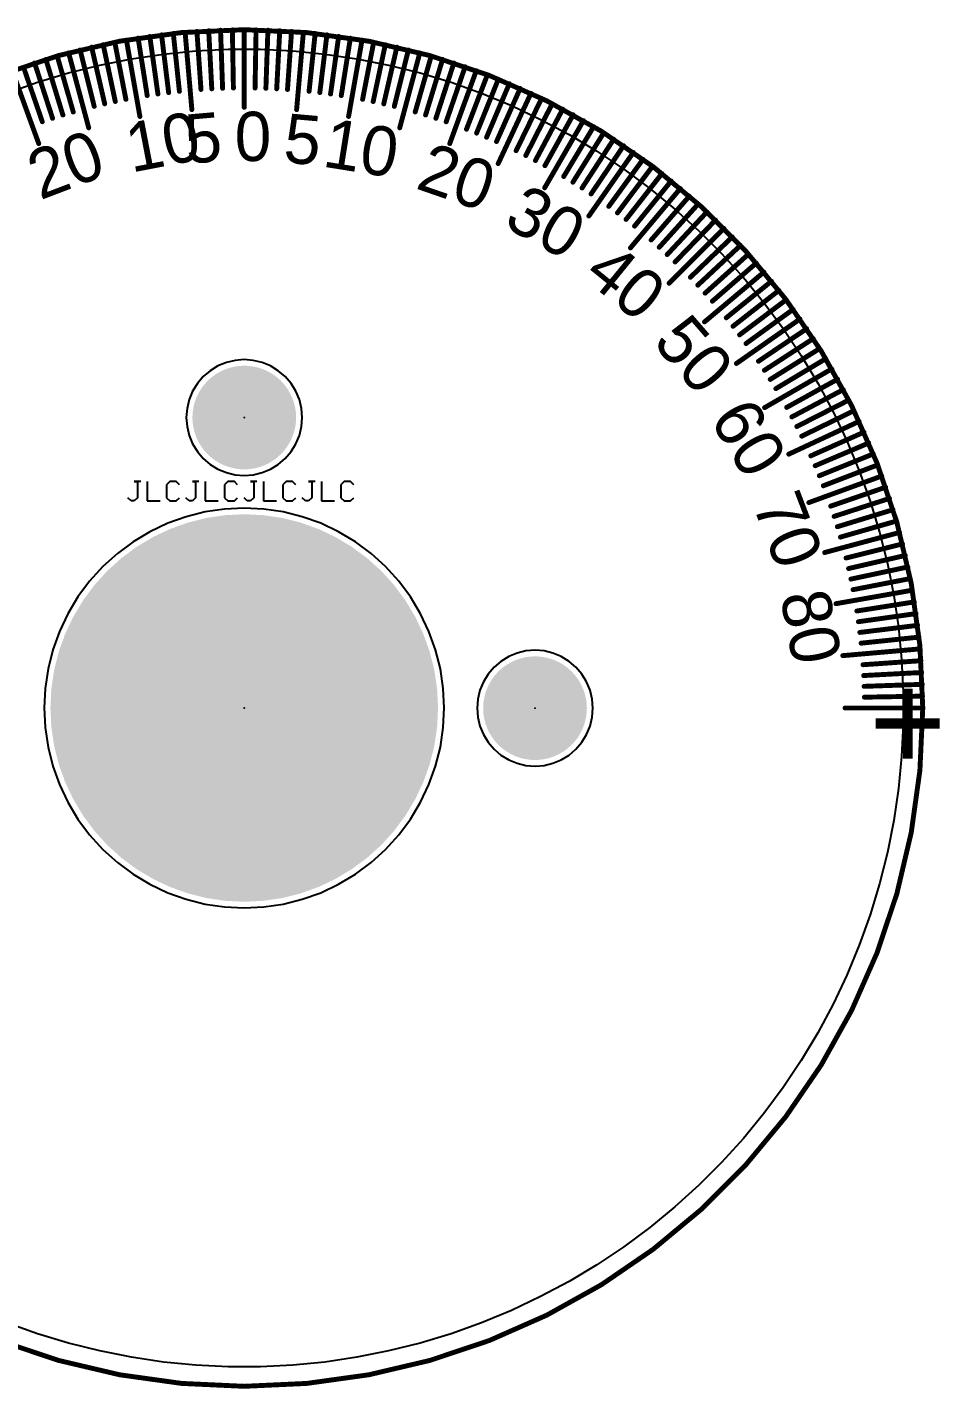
# Model space of a CAD drawing. Header units: millimetres. Extents: x -35.1 to 35.9, y -35.1 to 35.1.
# Drawn here: x -11.2 to 35.9, y -35.1 to 35.1 of the extents above; entities that cross this region are included whole.
import ezdxf

# ---------------------------------------------------------------- set-up
doc = ezdxf.new("R2010")
doc.units = ezdxf.units.MM
for name, color, linetype in [('BottomLayer', 5, 'Continuous'), ('BottomSolder', 6, 'Continuous'), ('Mechanical1', 6, 'Continuous'), ('PadHoleLayer', 156, 'Continuous'), ('TopLayer', 1, 'Continuous'), ('TopOverlay', 2, 'Continuous'), ('TopSolder', 216, 'Continuous')]:
    doc.layers.add(name, color=color, linetype=linetype)

msp = doc.modelspace()

# ---------------------------------------------------------------- linework, layer by layer
at = {"layer": 'BottomLayer'}
for p, q in [((-5.815, 33.518), (-4.164, 33.762)), ((-4.164, 33.762), (-2.503, 33.926)), ((-2.503, 33.926), (-0.836, 34.008)), ((-0.836, 34.008), (0.833, 34.008)), ((0.833, 34.008), (2.501, 33.926)), ((2.501, 33.926), (4.162, 33.762)), ((4.162, 33.762), (5.813, 33.518)), ((-9.072, 32.786), (-7.453, 33.192)), ((-7.453, 33.192), (-5.815, 33.518)), ((5.813, 33.518), (7.45, 33.192)), ((7.45, 33.192), (9.069, 32.786)), ((-10.669, 32.302), (-9.072, 32.786)), ((9.069, 32.786), (10.667, 32.302)), ((-12.241, 31.739), (-10.669, 32.302)), ((10.667, 32.302), (12.238, 31.739)), ((12.238, 31.739), (13.78, 31.101)), ((13.78, 31.101), (15.289, 30.387)), ((15.289, 30.387), (16.761, 29.6)), ((16.761, 29.6), (18.193, 28.742)), ((18.193, 28.742), (19.581, 27.815)), ((19.581, 27.815), (20.922, 26.82)), ((20.922, 26.82), (22.212, 25.761)), ((22.212, 25.761), (23.449, 24.64)), ((23.449, 24.64), (24.629, 23.46)), ((24.629, 23.46), (25.75, 22.223)), ((25.75, 22.223), (26.809, 20.933)), ((26.809, 20.933), (27.804, 19.592)), ((27.804, 19.592), (28.731, 18.204)), ((-1.357, 17.663), (-1.757, 17.418)), ((-0.924, 17.843), (-1.357, 17.663)), ((-0.468, 17.952), (-0.924, 17.843)), ((0, 17.989), (-0.468, 17.952)), ((0.468, 17.952), (0, 17.989)), ((0.924, 17.843), (0.468, 17.952)), ((1.357, 17.663), (0.924, 17.843)), ((1.757, 17.418), (1.357, 17.663)), ((28.731, 18.204), (29.589, 16.772)), ((-2.114, 17.114), (-2.418, 16.757)), ((-1.757, 17.418), (-2.114, 17.114)), ((2.114, 17.114), (1.757, 17.418)), ((2.418, 16.757), (2.114, 17.114)), ((-2.663, 16.357), (-2.843, 15.924)), ((-2.418, 16.757), (-2.663, 16.357)), ((2.663, 16.357), (2.418, 16.757)), ((2.843, 15.924), (2.663, 16.357)), ((29.589, 16.772), (30.376, 15.3)), ((-2.952, 15.468), (-2.989, 15)), ((-2.843, 15.924), (-2.952, 15.468)), ((2.952, 15.468), (2.843, 15.924)), ((2.989, 15), (2.952, 15.468)), ((-2.989, 15), (-2.952, 14.532)), ((2.952, 14.532), (2.989, 15)), ((30.376, 15.3), (31.09, 13.791)), ((-2.952, 14.532), (-2.843, 14.076)), ((-2.843, 14.076), (-2.663, 13.643)), ((2.663, 13.643), (2.843, 14.076)), ((2.843, 14.076), (2.952, 14.532)), ((-2.663, 13.643), (-2.418, 13.243)), ((2.418, 13.243), (2.663, 13.643)), ((31.09, 13.791), (31.728, 12.249)), ((-2.418, 13.243), (-2.114, 12.886)), ((-2.114, 12.886), (-1.757, 12.582)), ((1.757, 12.582), (2.114, 12.886)), ((2.114, 12.886), (2.418, 13.243)), ((-1.757, 12.582), (-1.357, 12.337)), ((-1.357, 12.337), (-0.924, 12.157)), ((-0.924, 12.157), (-0.468, 12.048)), ((-0.468, 12.048), (0, 12.011)), ((0, 12.011), (0.468, 12.048)), ((0.468, 12.048), (0.924, 12.157)), ((0.924, 12.157), (1.357, 12.337)), ((1.357, 12.337), (1.757, 12.582)), ((31.728, 12.249), (32.291, 10.678)), ((32.291, 10.678), (32.775, 9.08)), ((-2.996, 9.883), (-3.949, 9.542)), ((-2.014, 10.129), (-2.996, 9.883)), ((-1.012, 10.277), (-2.014, 10.129)), ((-0.001, 10.327), (-1.012, 10.277)), ((1.01, 10.277), (-0.001, 10.327)), ((2.012, 10.129), (1.01, 10.277)), ((2.994, 9.883), (2.012, 10.129)), ((3.947, 9.542), (2.994, 9.883)), ((-3.949, 9.542), (-4.865, 9.109)), ((4.862, 9.109), (3.947, 9.542)), ((-5.733, 8.588), (-6.546, 7.985)), ((-4.865, 9.109), (-5.733, 8.588)), ((5.731, 8.588), (4.862, 9.109)), ((6.544, 7.985), (5.731, 8.588)), ((32.775, 9.08), (33.181, 7.461)), ((-6.546, 7.985), (-7.297, 7.305)), ((7.294, 7.305), (6.544, 7.985)), ((-7.297, 7.305), (-7.977, 6.555)), ((7.974, 6.555), (7.294, 7.305)), ((33.181, 7.461), (33.506, 5.824)), ((-7.977, 6.555), (-8.58, 5.742)), ((8.577, 5.742), (7.974, 6.555)), ((-8.58, 5.742), (-9.1, 4.873)), ((9.098, 4.873), (8.577, 5.742)), ((33.506, 5.824), (33.751, 4.173)), ((-9.1, 4.873), (-9.533, 3.958)), ((9.531, 3.958), (9.098, 4.873)), ((-9.533, 3.958), (-9.874, 3.005)), ((9.872, 3.005), (9.531, 3.958)), ((33.751, 4.173), (33.915, 2.512)), ((-9.874, 3.005), (-10.12, 2.023)), ((10.118, 2.023), (9.872, 3.005)), ((14.076, 2.843), (13.643, 2.663)), ((14.532, 2.952), (14.076, 2.843)), ((15, 2.989), (14.532, 2.952)), ((15.468, 2.952), (15, 2.989)), ((15.924, 2.843), (15.468, 2.952)), ((16.357, 2.663), (15.924, 2.843)), ((12.886, 2.114), (12.582, 1.757)), ((13.243, 2.418), (12.886, 2.114)), ((13.643, 2.663), (13.243, 2.418)), ((16.757, 2.418), (16.357, 2.663)), ((17.114, 2.114), (16.757, 2.418)), ((17.418, 1.757), (17.114, 2.114)), ((33.915, 2.512), (33.997, 0.844)), ((-10.12, 2.023), (-10.269, 1.021)), ((10.266, 1.021), (10.118, 2.023)), ((12.582, 1.757), (12.337, 1.357)), ((17.663, 1.357), (17.418, 1.757)), ((-10.269, 1.021), (-10.318, 0.01)), ((10.316, 0.01), (10.266, 1.021)), ((12.157, 0.924), (12.048, 0.468)), ((12.337, 1.357), (12.157, 0.924)), ((17.843, 0.924), (17.663, 1.357)), ((17.952, 0.468), (17.843, 0.924)), ((33.997, 0.844), (33.997, 0.01)), ((-10.318, 0.01), (-10.269, -1.001)), ((10.266, -1.001), (10.316, 0.01)), ((12.048, 0.468), (12.011, 0)), ((12.011, 0), (12.048, -0.468)), ((17.989, 0), (17.952, 0.468)), ((17.952, -0.468), (17.989, 0)), ((33.997, 0.01), (33.997, -0.825)), ((12.048, -0.468), (12.157, -0.924)), ((17.843, -0.924), (17.952, -0.468)), ((-10.269, -1.001), (-10.12, -2.003)), ((10.118, -2.003), (10.266, -1.001)), ((12.157, -0.924), (12.337, -1.357)), ((12.337, -1.357), (12.582, -1.757)), ((17.418, -1.757), (17.663, -1.357)), ((17.663, -1.357), (17.843, -0.924)), ((33.997, -0.825), (33.915, -2.492)), ((-10.12, -2.003), (-9.874, -2.985)), ((9.872, -2.985), (10.118, -2.003)), ((12.582, -1.757), (12.886, -2.114)), ((17.114, -2.114), (17.418, -1.757)), ((12.886, -2.114), (13.243, -2.418)), ((13.243, -2.418), (13.643, -2.663)), ((13.643, -2.663), (14.076, -2.843)), ((15.924, -2.843), (16.357, -2.663)), ((16.357, -2.663), (16.757, -2.418)), ((16.757, -2.418), (17.114, -2.114)), ((33.915, -2.492), (33.751, -4.153)), ((-9.874, -2.985), (-9.533, -3.938)), ((9.531, -3.938), (9.872, -2.985)), ((14.076, -2.843), (14.532, -2.952)), ((14.532, -2.952), (15, -2.989)), ((15, -2.989), (15.468, -2.952)), ((15.468, -2.952), (15.924, -2.843)), ((-9.533, -3.938), (-9.1, -4.854)), ((9.098, -4.854), (9.531, -3.938)), ((33.751, -4.153), (33.506, -5.804)), ((-9.1, -4.854), (-8.58, -5.722)), ((8.577, -5.722), (9.098, -4.854)), ((-8.58, -5.722), (-7.977, -6.535)), ((7.974, -6.535), (8.577, -5.722)), ((33.506, -5.804), (33.181, -7.441)), ((-7.977, -6.535), (-7.297, -7.286)), ((7.294, -7.286), (7.974, -6.535)), ((-7.297, -7.286), (-6.546, -7.965)), ((6.544, -7.965), (7.294, -7.286)), ((33.181, -7.441), (32.775, -9.061)), ((-6.546, -7.965), (-5.733, -8.569)), ((5.731, -8.569), (6.544, -7.965)), ((-5.733, -8.569), (-4.865, -9.089)), ((-4.865, -9.089), (-3.949, -9.522)), ((3.947, -9.522), (4.862, -9.089)), ((4.862, -9.089), (5.731, -8.569)), ((32.775, -9.061), (32.291, -10.658)), ((-3.949, -9.522), (-2.996, -9.863)), ((2.994, -9.863), (3.947, -9.522)), ((-2.996, -9.863), (-2.014, -10.109)), ((-2.014, -10.109), (-1.012, -10.258)), ((-1.012, -10.258), (-0.001, -10.307)), ((-0.001, -10.307), (1.01, -10.258)), ((1.01, -10.258), (2.012, -10.109)), ((2.012, -10.109), (2.994, -9.863)), ((32.291, -10.658), (31.728, -12.23)), ((31.728, -12.23), (31.09, -13.772)), ((31.09, -13.772), (30.376, -15.281)), ((30.376, -15.281), (29.589, -16.753)), ((29.589, -16.753), (28.731, -18.185)), ((28.731, -18.185), (27.804, -19.572)), ((27.804, -19.572), (26.809, -20.913)), ((26.809, -20.913), (25.75, -22.203)), ((25.75, -22.203), (24.629, -23.44)), ((24.629, -23.44), (23.449, -24.621)), ((23.449, -24.621), (22.212, -25.742)), ((22.212, -25.742), (20.922, -26.801)), ((20.922, -26.801), (19.581, -27.795)), ((19.581, -27.795), (18.193, -28.722)), ((18.193, -28.722), (16.761, -29.58)), ((16.761, -29.58), (15.289, -30.367)), ((15.289, -30.367), (13.78, -31.081)), ((13.78, -31.081), (12.238, -31.72)), ((-10.669, -32.282), (-12.241, -31.72)), ((-9.072, -32.767), (-10.669, -32.282)), ((10.667, -32.282), (9.069, -32.767)), ((12.238, -31.72), (10.667, -32.282)), ((-7.452, -33.172), (-9.072, -32.767)), ((9.069, -32.767), (7.45, -33.172)), ((-5.815, -33.498), (-7.452, -33.172)), ((-4.164, -33.743), (-5.815, -33.498)), ((5.813, -33.498), (4.162, -33.743)), ((7.45, -33.172), (5.813, -33.498)), ((-2.503, -33.906), (-4.164, -33.743)), ((-0.836, -33.988), (-2.503, -33.906)), ((0.833, -33.988), (-0.836, -33.988)), ((2.501, -33.906), (0.833, -33.988)), ((4.162, -33.743), (2.501, -33.906))]:
    msp.add_line(p, q, dxfattribs=at)
at = {"layer": 'BottomSolder', "const_width": 0.05}
for points in [[(-0.025, 15, 1), (0.025, 15, 1)], [(-0.026, 0.01, 1), (0.024, 0.01, 1)], [(14.975, 0, 1), (15.025, 0, 1)]]:
    msp.add_lwpolyline(points, format="xyb", close=True, dxfattribs=at)
at = {"layer": 'Mechanical1', "const_width": 0.254}
for points in [[(-35.008, 0.01, -0.414214), (-0.001, 35.017)], [(-0.001, 35.017, -0.414214), (35.006, 0.01)], [(-0.001, -34.997, -0.414214), (-35.008, 0.01)], [(35.006, 0.01, -0.414214), (-0.001, -34.997)]]:
    msp.add_lwpolyline(points, format="xyb", dxfattribs=at)
at = {"layer": 'Mechanical1', "const_width": 0.127}
for points in [[(-0.065, 35.017, 1), (0.062, 35.017, 1)], [(-0.065, 35.017, 1), (0.062, 35.017, 1)], [(34.942, 0.01, 1), (35.069, 0.01, 1)], [(34.942, 0.01, 1), (35.069, 0.01, 1)], [(-0.065, -34.997, 1), (0.062, -34.997, 1)], [(-0.065, -34.997, 1), (0.062, -34.997, 1)]]:
    msp.add_lwpolyline(points, format="xyb", close=True, dxfattribs=at)
at = {"layer": 'PadHoleLayer'}
for points, const_width in [([(-1.338, 15, 1), (1.338, 15, 1)], 2.675), ([(-5.001, 0.01, 1), (4.999, 0.01, 1)], 10), ([(13.662, 0, 1), (16.338, 0, 1)], 2.675)]:
    msp.add_lwpolyline(points, format="xyb", close=True, dxfattribs=dict(at, const_width=const_width))
at = {"layer": 'TopLayer'}
for p, q in [((-5.815, 33.518), (-4.164, 33.762)), ((-4.164, 33.762), (-2.503, 33.926)), ((-2.503, 33.926), (-0.836, 34.008)), ((-0.836, 34.008), (0.833, 34.008)), ((0.833, 34.008), (2.501, 33.926)), ((2.501, 33.926), (4.162, 33.762)), ((4.162, 33.762), (5.813, 33.518)), ((-9.072, 32.786), (-7.453, 33.192)), ((-7.453, 33.192), (-5.815, 33.518)), ((5.813, 33.518), (7.45, 33.192)), ((7.45, 33.192), (9.069, 32.786)), ((-10.669, 32.302), (-9.072, 32.786)), ((9.069, 32.786), (10.667, 32.302)), ((-12.241, 31.739), (-10.669, 32.302)), ((10.667, 32.302), (12.238, 31.739)), ((12.238, 31.739), (13.78, 31.101)), ((13.78, 31.101), (15.289, 30.387)), ((15.289, 30.387), (16.761, 29.6)), ((16.761, 29.6), (18.193, 28.742)), ((18.193, 28.742), (19.581, 27.815)), ((19.581, 27.815), (20.922, 26.82)), ((20.922, 26.82), (22.212, 25.761)), ((22.212, 25.761), (23.449, 24.64)), ((23.449, 24.64), (24.629, 23.46)), ((24.629, 23.46), (25.75, 22.223)), ((25.75, 22.223), (26.809, 20.933)), ((26.809, 20.933), (27.804, 19.592)), ((27.804, 19.592), (28.731, 18.204)), ((-1.357, 17.663), (-1.757, 17.418)), ((-0.924, 17.843), (-1.357, 17.663)), ((-0.468, 17.952), (-0.924, 17.843)), ((0, 17.989), (-0.468, 17.952)), ((0.468, 17.952), (0, 17.989)), ((0.924, 17.843), (0.468, 17.952)), ((1.357, 17.663), (0.924, 17.843)), ((1.757, 17.418), (1.357, 17.663)), ((28.731, 18.204), (29.589, 16.772)), ((-2.114, 17.114), (-2.418, 16.757)), ((-1.757, 17.418), (-2.114, 17.114)), ((2.114, 17.114), (1.757, 17.418)), ((2.418, 16.757), (2.114, 17.114)), ((-2.663, 16.357), (-2.843, 15.924)), ((-2.418, 16.757), (-2.663, 16.357)), ((2.663, 16.357), (2.418, 16.757)), ((2.843, 15.924), (2.663, 16.357)), ((29.589, 16.772), (30.376, 15.3)), ((-2.952, 15.468), (-2.989, 15)), ((-2.843, 15.924), (-2.952, 15.468)), ((2.952, 15.468), (2.843, 15.924)), ((2.989, 15), (2.952, 15.468)), ((-2.989, 15), (-2.952, 14.532)), ((2.952, 14.532), (2.989, 15)), ((30.376, 15.3), (31.09, 13.791)), ((-2.952, 14.532), (-2.843, 14.076)), ((-2.843, 14.076), (-2.663, 13.643)), ((2.663, 13.643), (2.843, 14.076)), ((2.843, 14.076), (2.952, 14.532)), ((-2.663, 13.643), (-2.418, 13.243)), ((2.418, 13.243), (2.663, 13.643)), ((31.09, 13.791), (31.728, 12.249)), ((-2.418, 13.243), (-2.114, 12.886)), ((-2.114, 12.886), (-1.757, 12.582)), ((1.757, 12.582), (2.114, 12.886)), ((2.114, 12.886), (2.418, 13.243)), ((-1.757, 12.582), (-1.357, 12.337)), ((-1.357, 12.337), (-0.924, 12.157)), ((-0.924, 12.157), (-0.468, 12.048)), ((-0.468, 12.048), (0, 12.011)), ((0, 12.011), (0.468, 12.048)), ((0.468, 12.048), (0.924, 12.157)), ((0.924, 12.157), (1.357, 12.337)), ((1.357, 12.337), (1.757, 12.582)), ((31.728, 12.249), (32.291, 10.678)), ((32.291, 10.678), (32.775, 9.08)), ((-2.996, 9.883), (-3.949, 9.542)), ((-2.014, 10.129), (-2.996, 9.883)), ((-1.012, 10.277), (-2.014, 10.129)), ((-0.001, 10.327), (-1.012, 10.277)), ((1.01, 10.277), (-0.001, 10.327)), ((2.012, 10.129), (1.01, 10.277)), ((2.994, 9.883), (2.012, 10.129)), ((3.947, 9.542), (2.994, 9.883)), ((-3.949, 9.542), (-4.865, 9.109)), ((4.862, 9.109), (3.947, 9.542)), ((-5.733, 8.588), (-6.546, 7.985)), ((-4.865, 9.109), (-5.733, 8.588)), ((5.731, 8.588), (4.862, 9.109)), ((6.544, 7.985), (5.731, 8.588)), ((32.775, 9.08), (33.181, 7.461)), ((-6.546, 7.985), (-7.297, 7.305)), ((7.294, 7.305), (6.544, 7.985)), ((-7.297, 7.305), (-7.977, 6.555)), ((7.974, 6.555), (7.294, 7.305)), ((33.181, 7.461), (33.506, 5.824)), ((-7.977, 6.555), (-8.58, 5.742)), ((8.577, 5.742), (7.974, 6.555)), ((-8.58, 5.742), (-9.1, 4.873)), ((9.098, 4.873), (8.577, 5.742)), ((33.506, 5.824), (33.751, 4.173)), ((-9.1, 4.873), (-9.533, 3.958)), ((9.531, 3.958), (9.098, 4.873)), ((-9.533, 3.958), (-9.874, 3.005)), ((9.872, 3.005), (9.531, 3.958)), ((33.751, 4.173), (33.915, 2.512)), ((-9.874, 3.005), (-10.12, 2.023)), ((10.118, 2.023), (9.872, 3.005)), ((14.076, 2.843), (13.643, 2.663)), ((14.532, 2.952), (14.076, 2.843)), ((15, 2.989), (14.532, 2.952)), ((15.468, 2.952), (15, 2.989)), ((15.924, 2.843), (15.468, 2.952)), ((16.357, 2.663), (15.924, 2.843)), ((12.886, 2.114), (12.582, 1.757)), ((13.243, 2.418), (12.886, 2.114)), ((13.643, 2.663), (13.243, 2.418)), ((16.757, 2.418), (16.357, 2.663)), ((17.114, 2.114), (16.757, 2.418)), ((17.418, 1.757), (17.114, 2.114)), ((33.915, 2.512), (33.997, 0.844)), ((-10.12, 2.023), (-10.269, 1.021)), ((10.266, 1.021), (10.118, 2.023)), ((12.582, 1.757), (12.337, 1.357)), ((17.663, 1.357), (17.418, 1.757)), ((-10.269, 1.021), (-10.318, 0.01)), ((10.316, 0.01), (10.266, 1.021)), ((12.157, 0.924), (12.048, 0.468)), ((12.337, 1.357), (12.157, 0.924)), ((17.843, 0.924), (17.663, 1.357)), ((17.952, 0.468), (17.843, 0.924)), ((33.997, 0.844), (33.997, 0.01)), ((-10.318, 0.01), (-10.269, -1.001)), ((10.266, -1.001), (10.316, 0.01)), ((12.048, 0.468), (12.011, 0)), ((12.011, 0), (12.048, -0.468)), ((17.989, 0), (17.952, 0.468)), ((17.952, -0.468), (17.989, 0)), ((33.997, 0.01), (33.997, -0.825)), ((12.048, -0.468), (12.157, -0.924)), ((17.843, -0.924), (17.952, -0.468)), ((-10.269, -1.001), (-10.12, -2.003)), ((10.118, -2.003), (10.266, -1.001)), ((12.157, -0.924), (12.337, -1.357)), ((12.337, -1.357), (12.582, -1.757)), ((17.418, -1.757), (17.663, -1.357)), ((17.663, -1.357), (17.843, -0.924)), ((33.997, -0.825), (33.915, -2.492)), ((-10.12, -2.003), (-9.874, -2.985)), ((9.872, -2.985), (10.118, -2.003)), ((12.582, -1.757), (12.886, -2.114)), ((17.114, -2.114), (17.418, -1.757)), ((12.886, -2.114), (13.243, -2.418)), ((13.243, -2.418), (13.643, -2.663)), ((13.643, -2.663), (14.076, -2.843)), ((15.924, -2.843), (16.357, -2.663)), ((16.357, -2.663), (16.757, -2.418)), ((16.757, -2.418), (17.114, -2.114)), ((33.915, -2.492), (33.751, -4.153)), ((-9.874, -2.985), (-9.533, -3.938)), ((9.531, -3.938), (9.872, -2.985)), ((14.076, -2.843), (14.532, -2.952)), ((14.532, -2.952), (15, -2.989)), ((15, -2.989), (15.468, -2.952)), ((15.468, -2.952), (15.924, -2.843)), ((-9.533, -3.938), (-9.1, -4.854)), ((9.098, -4.854), (9.531, -3.938)), ((33.751, -4.153), (33.506, -5.804)), ((-9.1, -4.854), (-8.58, -5.722)), ((8.577, -5.722), (9.098, -4.854)), ((-8.58, -5.722), (-7.977, -6.535)), ((7.974, -6.535), (8.577, -5.722)), ((33.506, -5.804), (33.181, -7.441)), ((-7.977, -6.535), (-7.297, -7.286)), ((7.294, -7.286), (7.974, -6.535)), ((-7.297, -7.286), (-6.546, -7.965)), ((6.544, -7.965), (7.294, -7.286)), ((33.181, -7.441), (32.775, -9.061)), ((-6.546, -7.965), (-5.733, -8.569)), ((5.731, -8.569), (6.544, -7.965)), ((-5.733, -8.569), (-4.865, -9.089)), ((-4.865, -9.089), (-3.949, -9.522)), ((3.947, -9.522), (4.862, -9.089)), ((4.862, -9.089), (5.731, -8.569)), ((32.775, -9.061), (32.291, -10.658)), ((-3.949, -9.522), (-2.996, -9.863)), ((2.994, -9.863), (3.947, -9.522)), ((-2.996, -9.863), (-2.014, -10.109)), ((-2.014, -10.109), (-1.012, -10.258)), ((-1.012, -10.258), (-0.001, -10.307)), ((-0.001, -10.307), (1.01, -10.258)), ((1.01, -10.258), (2.012, -10.109)), ((2.012, -10.109), (2.994, -9.863)), ((32.291, -10.658), (31.728, -12.23)), ((31.728, -12.23), (31.09, -13.772)), ((31.09, -13.772), (30.376, -15.281)), ((30.376, -15.281), (29.589, -16.753)), ((29.589, -16.753), (28.731, -18.185)), ((28.731, -18.185), (27.804, -19.572)), ((27.804, -19.572), (26.809, -20.913)), ((26.809, -20.913), (25.75, -22.203)), ((25.75, -22.203), (24.629, -23.44)), ((24.629, -23.44), (23.449, -24.621)), ((23.449, -24.621), (22.212, -25.742)), ((22.212, -25.742), (20.922, -26.801)), ((20.922, -26.801), (19.581, -27.795)), ((19.581, -27.795), (18.193, -28.722)), ((18.193, -28.722), (16.761, -29.58)), ((16.761, -29.58), (15.289, -30.367)), ((15.289, -30.367), (13.78, -31.081)), ((13.78, -31.081), (12.238, -31.72)), ((-10.669, -32.282), (-12.241, -31.72)), ((-9.072, -32.767), (-10.669, -32.282)), ((10.667, -32.282), (9.069, -32.767)), ((12.238, -31.72), (10.667, -32.282)), ((-7.452, -33.172), (-9.072, -32.767)), ((9.069, -32.767), (7.45, -33.172)), ((-5.815, -33.498), (-7.452, -33.172)), ((-4.164, -33.743), (-5.815, -33.498)), ((5.813, -33.498), (4.162, -33.743)), ((7.45, -33.172), (5.813, -33.498)), ((-2.503, -33.906), (-4.164, -33.743)), ((-0.836, -33.988), (-2.503, -33.906)), ((0.833, -33.988), (-0.836, -33.988)), ((2.501, -33.906), (0.833, -33.988)), ((4.162, -33.743), (2.501, -33.906))]:
    msp.add_line(p, q, dxfattribs=at)
at = {"layer": 'TopOverlay'}
for p, q in [((-5.343, 11.695), (-5.676, 11.695)), ((-5.676, 11.695), (-5.51, 11.695)), ((-5.51, 11.695), (-5.51, 10.862)), ((-5.01, 11.695), (-5.01, 10.696)), ((-3.844, 11.695), (-4.01, 11.529)), ((-4.01, 11.529), (-4.01, 10.862)), ((-3.51, 11.695), (-3.844, 11.695)), ((-3.344, 11.529), (-3.51, 11.695)), ((-2.344, 11.695), (-2.677, 11.695)), ((-2.677, 11.695), (-2.511, 11.695)), ((-2.511, 11.695), (-2.511, 10.862)), ((-2.011, 11.695), (-2.011, 10.696)), ((-0.845, 11.695), (-1.011, 11.529)), ((-1.011, 11.529), (-1.011, 10.862)), ((-0.511, 11.695), (-0.845, 11.695)), ((-0.345, 11.529), (-0.511, 11.695)), ((0.655, 11.695), (0.322, 11.695)), ((0.322, 11.695), (0.488, 11.695)), ((0.488, 11.695), (0.488, 10.862)), ((0.988, 11.695), (0.988, 10.696)), ((2.155, 11.695), (1.988, 11.529)), ((1.988, 11.529), (1.988, 10.862)), ((2.488, 11.695), (2.155, 11.695)), ((2.654, 11.529), (2.488, 11.695)), ((3.654, 11.695), (3.321, 11.695)), ((3.321, 11.695), (3.487, 11.695)), ((3.487, 11.695), (3.487, 10.862)), ((3.987, 11.695), (3.987, 10.696)), ((5.154, 11.695), (4.987, 11.529)), ((4.987, 11.529), (4.987, 10.862)), ((5.487, 11.695), (5.154, 11.695)), ((5.653, 11.529), (5.487, 11.695)), ((-5.843, 10.696), (-6.01, 10.862)), ((-5.676, 10.696), (-5.843, 10.696)), ((-5.51, 10.862), (-5.676, 10.696)), ((-5.01, 10.696), (-4.343, 10.696)), ((-4.01, 10.862), (-3.844, 10.696)), ((-3.844, 10.696), (-3.51, 10.696)), ((-3.51, 10.696), (-3.344, 10.862)), ((-2.844, 10.696), (-3.01, 10.862)), ((-2.677, 10.696), (-2.844, 10.696)), ((-2.511, 10.862), (-2.677, 10.696)), ((-2.011, 10.696), (-1.344, 10.696)), ((-1.011, 10.862), (-0.845, 10.696)), ((-0.845, 10.696), (-0.511, 10.696)), ((-0.511, 10.696), (-0.345, 10.862)), ((0.155, 10.696), (-0.011, 10.862)), ((0.322, 10.696), (0.155, 10.696)), ((0.488, 10.862), (0.322, 10.696)), ((0.988, 10.696), (1.655, 10.696)), ((1.988, 10.862), (2.155, 10.696)), ((2.155, 10.696), (2.488, 10.696)), ((2.488, 10.696), (2.654, 10.862)), ((3.154, 10.696), (2.988, 10.862)), ((3.321, 10.696), (3.154, 10.696)), ((3.487, 10.862), (3.321, 10.696)), ((3.987, 10.696), (4.654, 10.696)), ((4.987, 10.862), (5.154, 10.696)), ((5.154, 10.696), (5.487, 10.696)), ((5.487, 10.696), (5.653, 10.862))]:
    msp.add_line(p, q, dxfattribs=at)
at = {"layer": 'TopOverlay', "const_width": 0.254}
for points in [[(-0.001, 31.01), (-0.001, 35.01)], [(-0.001, 31.01), (-0.001, 35.01)], [(-0.001, 32.01), (-0.001, 35.01)], [(-6.68, 34.367), (-6.107, 31.422)], [(-6.079, 34.478), (-5.384, 30.539)], [(-6.079, 34.478), (-5.558, 31.524)], [(-5.476, 34.579), (-5.007, 31.616)], [(-4.872, 34.669), (-4.455, 31.698)], [(-4.267, 34.749), (-3.901, 31.771)], [(-3.66, 34.818), (-3.346, 31.835)], [(-3.052, 34.877), (-2.703, 30.892)], [(-3.052, 34.877), (-2.79, 31.888)], [(-2.443, 34.925), (-2.233, 31.932)], [(-1.833, 34.962), (-1.676, 31.966)], [(-1.223, 34.989), (-1.118, 31.99)], [(-0.612, 35.005), (-0.56, 32.005)], [(0.557, 32.005), (0.61, 35.005)], [(1.116, 31.99), (1.22, 34.989)], [(1.674, 31.966), (1.831, 34.962)], [(2.231, 31.932), (2.44, 34.925)], [(2.701, 30.892), (3.049, 34.877)], [(2.788, 31.888), (3.049, 34.877)], [(3.344, 31.835), (3.657, 34.818)], [(3.899, 31.771), (4.264, 34.749)], [(4.452, 31.698), (4.87, 34.669)], [(5.005, 31.616), (5.474, 34.579)], [(5.382, 30.539), (6.076, 34.478)], [(5.556, 31.524), (6.076, 34.478)], [(6.105, 31.422), (6.677, 34.367)], [(-9.649, 33.654), (-8.822, 30.77)], [(-9.06, 33.817), (-8.025, 29.954)], [(-9.06, 33.817), (-8.283, 30.919)], [(-8.468, 33.97), (-7.743, 31.059)], [(-7.874, 34.113), (-7.2, 31.19)], [(-7.278, 34.245), (-6.654, 31.311)], [(6.652, 31.311), (7.276, 34.245)], [(7.197, 31.19), (7.872, 34.113)], [(7.74, 31.059), (8.466, 33.97)], [(8.022, 29.954), (9.057, 33.817)], [(8.281, 30.919), (9.057, 33.817)], [(8.819, 30.77), (9.646, 33.654)], [(-11.972, 32.899), (-10.604, 29.14)], [(-11.972, 32.899), (-10.946, 30.08)], [(-11.396, 33.103), (-10.419, 30.266)], [(-10.817, 33.297), (-9.89, 30.444)], [(-10.234, 33.481), (-9.357, 30.612)], [(9.355, 30.612), (10.232, 33.481)], [(9.887, 30.444), (10.814, 33.297)], [(10.417, 30.266), (11.394, 33.103)], [(10.601, 29.14), (11.97, 32.899)], [(10.943, 30.08), (11.97, 32.899)], [(11.467, 29.884), (12.542, 32.685)], [(11.986, 29.68), (13.11, 32.461)], [(12.502, 29.466), (13.674, 32.228)], [(13.014, 29.243), (14.235, 31.984)], [(13.1, 28.105), (14.79, 31.731)], [(13.523, 29.012), (14.79, 31.731)], [(14.027, 28.771), (15.342, 31.468)], [(14.526, 28.522), (15.888, 31.195)], [(15.022, 28.264), (16.43, 30.913)], [(15.499, 26.857), (17.499, 30.321)], [(15.513, 27.998), (16.967, 30.622)], [(15.999, 27.723), (17.499, 30.321)], [(16.48, 27.439), (18.025, 30.011)], [(16.956, 27.147), (18.546, 29.692)], [(17.427, 26.847), (19.061, 29.363)], [(17.893, 26.539), (19.571, 29.026)], [(17.78, 25.404), (20.074, 28.68)], [(18.353, 26.223), (20.074, 28.68)], [(18.808, 25.898), (20.571, 28.325)], [(19.257, 25.566), (21.062, 27.962)], [(19.7, 25.226), (21.547, 27.59)], [(19.925, 23.757), (22.496, 26.821)], [(20.137, 24.879), (22.025, 27.21)], [(20.568, 24.523), (22.496, 26.821)], [(20.993, 24.161), (22.961, 26.425)], [(21.411, 23.79), (23.418, 26.02)], [(21.823, 23.413), (23.869, 25.607)], [(22.228, 23.029), (24.312, 25.187)], [(21.919, 21.93), (24.748, 24.759)], [(22.626, 22.637), (24.748, 24.759)], [(23.018, 22.239), (25.176, 24.323)], [(23.402, 21.834), (25.596, 23.88)], [(23.779, 21.422), (26.009, 23.429)], [(23.746, 19.936), (26.81, 22.507)], [(24.15, 21.004), (26.414, 22.972)], [(24.512, 20.579), (26.81, 22.507)], [(24.867, 20.148), (27.199, 22.036)], [(25.215, 19.711), (27.579, 21.558)], [(25.555, 19.268), (27.951, 21.073)], [(25.887, 18.819), (28.314, 20.582)], [(25.393, 17.791), (28.669, 20.085)], [(26.212, 18.364), (28.669, 20.085)], [(26.528, 17.904), (29.015, 19.582)], [(26.836, 17.438), (29.352, 19.072)], [(27.136, 16.967), (29.68, 18.557)], [(26.846, 15.51), (30.31, 17.51)], [(27.428, 16.491), (30, 18.036)], [(27.712, 16.01), (30.31, 17.51)], [(27.987, 15.524), (30.61, 16.978)], [(28.253, 15.033), (30.902, 16.441)], [(28.511, 14.538), (31.184, 15.9)], [(28.76, 14.038), (31.457, 15.353)], [(28.094, 13.111), (31.72, 14.801)], [(29.001, 13.534), (31.72, 14.801)], [(29.232, 13.025), (31.973, 14.246)], [(29.455, 12.513), (32.216, 13.685)], [(29.669, 11.997), (32.45, 13.121)], [(29.873, 11.478), (32.674, 12.553)], [(29.129, 10.612), (32.888, 11.981)], [(30.069, 10.954), (32.888, 11.981)], [(30.255, 10.428), (33.092, 11.405)], [(30.433, 9.898), (33.286, 10.825)], [(30.601, 9.366), (33.469, 10.243)], [(29.942, 8.033), (33.806, 9.069)], [(30.759, 8.83), (33.643, 9.657)], [(30.908, 8.292), (33.806, 9.069)], [(31.048, 7.751), (33.959, 8.477)], [(31.179, 7.208), (34.102, 7.883)], [(31.3, 6.663), (34.234, 7.287)], [(31.411, 6.116), (34.356, 6.688)], [(30.528, 5.393), (34.467, 6.088)], [(31.513, 5.567), (34.467, 6.088)], [(31.605, 5.016), (34.568, 5.485)], [(31.687, 4.463), (34.658, 4.881)], [(31.76, 3.91), (34.738, 4.275)], [(31.823, 3.355), (34.807, 3.668)], [(30.881, 2.712), (34.866, 3.06)], [(31.877, 2.799), (34.866, 3.06)], [(31.921, 2.242), (34.914, 2.451)], [(31.955, 1.685), (34.951, 1.842)], [(31.979, 1.127), (34.977, 1.231)], [(31.994, 0.568), (34.993, 0.621)], [(30.999, 0.01), (34.999, 0.01)], [(31.999, 0.01), (34.999, 0.01)]]:
    msp.add_lwpolyline(points, dxfattribs=at)
at = {"layer": 'TopOverlay', "const_width": 0.127}
for points in [[(-0.065, 35.01, 1), (0.062, 35.01, 1)], [(-0.065, 35.01, 1), (0.062, 35.01, 1)], [(-0.065, 35.01, 1), (0.062, 35.01, 1)], [(-6.743, 34.367, 1), (-6.616, 34.367, 1)], [(-6.142, 34.478, 1), (-6.015, 34.478, 1)], [(-6.142, 34.478, 1), (-6.015, 34.478, 1)], [(-5.54, 34.579, 1), (-5.413, 34.579, 1)], [(-4.936, 34.669, 1), (-4.809, 34.669, 1)], [(-4.33, 34.749, 1), (-4.203, 34.749, 1)], [(-3.723, 34.818, 1), (-3.596, 34.818, 1)], [(-3.115, 34.877, 1), (-2.988, 34.877, 1)], [(-3.115, 34.877, 1), (-2.988, 34.877, 1)], [(-2.506, 34.925, 1), (-2.379, 34.925, 1)], [(-1.896, 34.962, 1), (-1.769, 34.962, 1)], [(-1.286, 34.989, 1), (-1.159, 34.989, 1)], [(-0.676, 35.005, 1), (-0.549, 35.005, 1)], [(0.546, 35.005, 1), (0.673, 35.005, 1)], [(1.157, 34.989, 1), (1.284, 34.989, 1)], [(1.767, 34.962, 1), (1.894, 34.962, 1)], [(2.377, 34.925, 1), (2.504, 34.925, 1)], [(2.986, 34.877, 1), (3.113, 34.877, 1)], [(2.986, 34.877, 1), (3.113, 34.877, 1)], [(3.594, 34.818, 1), (3.721, 34.818, 1)], [(4.201, 34.749, 1), (4.328, 34.749, 1)], [(4.806, 34.669, 1), (4.933, 34.669, 1)], [(5.411, 34.579, 1), (5.538, 34.579, 1)], [(6.013, 34.478, 1), (6.14, 34.478, 1)], [(6.013, 34.478, 1), (6.14, 34.478, 1)], [(6.614, 34.367, 1), (6.741, 34.367, 1)], [(-9.712, 33.654, 1), (-9.585, 33.654, 1)], [(-9.123, 33.817, 1), (-8.996, 33.817, 1)], [(-9.123, 33.817, 1), (-8.996, 33.817, 1)], [(-8.532, 33.97, 1), (-8.405, 33.97, 1)], [(-7.938, 34.113, 1), (-7.811, 34.113, 1)], [(-7.342, 34.245, 1), (-7.215, 34.245, 1)], [(7.212, 34.245, 1), (7.339, 34.245, 1)], [(7.809, 34.113, 1), (7.936, 34.113, 1)], [(8.403, 33.97, 1), (8.53, 33.97, 1)], [(8.994, 33.817, 1), (9.121, 33.817, 1)], [(8.994, 33.817, 1), (9.121, 33.817, 1)], [(9.583, 33.654, 1), (9.71, 33.654, 1)], [(-10.88, 33.297, 1), (-10.753, 33.297, 1)], [(-10.298, 33.481, 1), (-10.171, 33.481, 1)], [(10.168, 33.481, 1), (10.295, 33.481, 1)], [(10.751, 33.297, 1), (10.878, 33.297, 1)], [(11.33, 33.103, 1), (11.457, 33.103, 1)], [(11.906, 32.899, 1), (12.033, 32.899, 1)], [(11.906, 32.899, 1), (12.033, 32.899, 1)], [(12.478, 32.685, 1), (12.605, 32.685, 1)], [(13.047, 32.461, 1), (13.174, 32.461, 1)], [(13.611, 32.228, 1), (13.738, 32.228, 1)], [(-5.621, 31.524, 1), (-5.494, 31.524, 1)], [(-5.071, 31.616, 1), (-4.944, 31.616, 1)], [(-4.518, 31.698, 1), (-4.391, 31.698, 1)], [(-3.965, 31.771, 1), (-3.838, 31.771, 1)], [(-3.41, 31.835, 1), (-3.283, 31.835, 1)], [(-2.854, 31.888, 1), (-2.727, 31.888, 1)], [(-2.297, 31.932, 1), (-2.17, 31.932, 1)], [(-1.739, 31.966, 1), (-1.612, 31.966, 1)], [(-1.181, 31.99, 1), (-1.054, 31.99, 1)], [(-0.623, 32.005, 1), (-0.496, 32.005, 1)], [(-0.065, 32.01, 1), (0.062, 32.01, 1)], [(0.494, 32.005, 1), (0.621, 32.005, 1)], [(1.052, 31.99, 1), (1.179, 31.99, 1)], [(1.61, 31.966, 1), (1.737, 31.966, 1)], [(2.168, 31.932, 1), (2.295, 31.932, 1)], [(2.724, 31.888, 1), (2.851, 31.888, 1)], [(3.28, 31.835, 1), (3.407, 31.835, 1)], [(3.835, 31.771, 1), (3.962, 31.771, 1)], [(4.389, 31.698, 1), (4.516, 31.698, 1)], [(4.941, 31.616, 1), (5.068, 31.616, 1)], [(5.492, 31.524, 1), (5.619, 31.524, 1)], [(14.171, 31.984, 1), (14.298, 31.984, 1)], [(14.727, 31.731, 1), (14.854, 31.731, 1)], [(14.727, 31.731, 1), (14.854, 31.731, 1)], [(-8.347, 30.919, 1), (-8.22, 30.919, 1)], [(-7.806, 31.059, 1), (-7.679, 31.059, 1)], [(-7.263, 31.19, 1), (-7.136, 31.19, 1)], [(-6.718, 31.311, 1), (-6.591, 31.311, 1)], [(-6.171, 31.422, 1), (-6.044, 31.422, 1)], [(-2.767, 30.892, 1), (-2.64, 30.892, 1)], [(-0.065, 31.01, 1), (0.062, 31.01, 1)], [(-0.065, 31.01, 1), (0.062, 31.01, 1)], [(2.637, 30.892, 1), (2.764, 30.892, 1)], [(6.041, 31.422, 1), (6.168, 31.422, 1)], [(6.588, 31.311, 1), (6.715, 31.311, 1)], [(7.134, 31.19, 1), (7.261, 31.19, 1)], [(7.677, 31.059, 1), (7.804, 31.059, 1)], [(8.218, 30.919, 1), (8.345, 30.919, 1)], [(15.278, 31.468, 1), (15.405, 31.468, 1)], [(15.825, 31.195, 1), (15.952, 31.195, 1)], [(16.367, 30.913, 1), (16.494, 30.913, 1)], [(-10.483, 30.266, 1), (-10.356, 30.266, 1)], [(-9.953, 30.444, 1), (-9.826, 30.444, 1)], [(-9.421, 30.612, 1), (-9.294, 30.612, 1)], [(-8.885, 30.77, 1), (-8.758, 30.77, 1)], [(-5.448, 30.539, 1), (-5.321, 30.539, 1)], [(5.318, 30.539, 1), (5.445, 30.539, 1)], [(8.756, 30.77, 1), (8.883, 30.77, 1)], [(9.291, 30.612, 1), (9.418, 30.612, 1)], [(9.824, 30.444, 1), (9.951, 30.444, 1)], [(10.353, 30.266, 1), (10.48, 30.266, 1)], [(16.904, 30.622, 1), (17.031, 30.622, 1)], [(17.435, 30.321, 1), (17.562, 30.321, 1)], [(17.435, 30.321, 1), (17.562, 30.321, 1)], [(-11.009, 30.08, 1), (-10.882, 30.08, 1)], [(-8.088, 29.954, 1), (-7.961, 29.954, 1)], [(7.959, 29.954, 1), (8.086, 29.954, 1)], [(10.88, 30.08, 1), (11.007, 30.08, 1)], [(11.403, 29.884, 1), (11.53, 29.884, 1)], [(11.923, 29.68, 1), (12.05, 29.68, 1)], [(12.439, 29.466, 1), (12.566, 29.466, 1)], [(17.962, 30.011, 1), (18.089, 30.011, 1)], [(18.482, 29.692, 1), (18.609, 29.692, 1)], [(-10.667, 29.14, 1), (-10.54, 29.14, 1)], [(10.538, 29.14, 1), (10.665, 29.14, 1)], [(12.951, 29.243, 1), (13.078, 29.243, 1)], [(13.459, 29.012, 1), (13.586, 29.012, 1)], [(13.963, 28.771, 1), (14.09, 28.771, 1)], [(18.998, 29.363, 1), (19.125, 29.363, 1)], [(19.507, 29.026, 1), (19.634, 29.026, 1)], [(13.036, 28.105, 1), (13.163, 28.105, 1)], [(14.463, 28.522, 1), (14.59, 28.522, 1)], [(14.958, 28.264, 1), (15.085, 28.264, 1)], [(15.449, 27.998, 1), (15.576, 27.998, 1)], [(20.01, 28.68, 1), (20.137, 28.68, 1)], [(20.01, 28.68, 1), (20.137, 28.68, 1)], [(20.508, 28.325, 1), (20.635, 28.325, 1)], [(15.935, 27.723, 1), (16.062, 27.723, 1)], [(16.417, 27.439, 1), (16.544, 27.439, 1)], [(20.999, 27.962, 1), (21.126, 27.962, 1)], [(21.483, 27.59, 1), (21.61, 27.59, 1)], [(15.435, 26.857, 1), (15.562, 26.857, 1)], [(16.893, 27.147, 1), (17.02, 27.147, 1)], [(17.364, 26.847, 1), (17.491, 26.847, 1)], [(21.962, 27.21, 1), (22.089, 27.21, 1)], [(22.433, 26.821, 1), (22.56, 26.821, 1)], [(22.433, 26.821, 1), (22.56, 26.821, 1)], [(17.829, 26.539, 1), (17.956, 26.539, 1)], [(18.29, 26.223, 1), (18.417, 26.223, 1)], [(18.744, 25.898, 1), (18.871, 25.898, 1)], [(22.897, 26.425, 1), (23.024, 26.425, 1)], [(23.355, 26.02, 1), (23.482, 26.02, 1)], [(17.716, 25.404, 1), (17.843, 25.404, 1)], [(19.193, 25.566, 1), (19.32, 25.566, 1)], [(19.636, 25.226, 1), (19.763, 25.226, 1)], [(23.805, 25.607, 1), (23.932, 25.607, 1)], [(24.248, 25.187, 1), (24.375, 25.187, 1)], [(20.074, 24.879, 1), (20.201, 24.879, 1)], [(20.505, 24.523, 1), (20.632, 24.523, 1)], [(24.684, 24.759, 1), (24.811, 24.759, 1)], [(24.684, 24.759, 1), (24.811, 24.759, 1)], [(20.929, 24.161, 1), (21.056, 24.161, 1)], [(21.347, 23.79, 1), (21.474, 23.79, 1)], [(25.112, 24.323, 1), (25.239, 24.323, 1)], [(25.533, 23.88, 1), (25.66, 23.88, 1)], [(19.862, 23.757, 1), (19.989, 23.757, 1)], [(21.759, 23.413, 1), (21.886, 23.413, 1)], [(25.945, 23.429, 1), (26.072, 23.429, 1)], [(22.164, 23.029, 1), (22.291, 23.029, 1)], [(22.563, 22.637, 1), (22.69, 22.637, 1)], [(26.35, 22.972, 1), (26.477, 22.972, 1)], [(26.747, 22.507, 1), (26.874, 22.507, 1)], [(26.747, 22.507, 1), (26.874, 22.507, 1)], [(21.856, 21.93, 1), (21.983, 21.93, 1)], [(22.954, 22.239, 1), (23.081, 22.239, 1)], [(23.339, 21.834, 1), (23.466, 21.834, 1)], [(27.135, 22.036, 1), (27.262, 22.036, 1)], [(23.716, 21.422, 1), (23.843, 21.422, 1)], [(24.086, 21.004, 1), (24.213, 21.004, 1)], [(27.516, 21.558, 1), (27.643, 21.558, 1)], [(27.888, 21.073, 1), (28.015, 21.073, 1)], [(24.449, 20.579, 1), (24.576, 20.579, 1)], [(28.251, 20.582, 1), (28.378, 20.582, 1)], [(23.683, 19.936, 1), (23.81, 19.936, 1)], [(24.804, 20.148, 1), (24.931, 20.148, 1)], [(25.152, 19.711, 1), (25.279, 19.711, 1)], [(28.606, 20.085, 1), (28.733, 20.085, 1)], [(28.606, 20.085, 1), (28.733, 20.085, 1)], [(28.952, 19.582, 1), (29.079, 19.582, 1)], [(25.492, 19.268, 1), (25.619, 19.268, 1)], [(29.289, 19.072, 1), (29.416, 19.072, 1)], [(25.824, 18.819, 1), (25.951, 18.819, 1)], [(26.148, 18.364, 1), (26.275, 18.364, 1)], [(29.617, 18.557, 1), (29.744, 18.557, 1)], [(25.329, 17.791, 1), (25.456, 17.791, 1)], [(26.465, 17.904, 1), (26.592, 17.904, 1)], [(29.936, 18.036, 1), (30.063, 18.036, 1)], [(30.246, 17.51, 1), (30.373, 17.51, 1)], [(30.246, 17.51, 1), (30.373, 17.51, 1)], [(26.773, 17.438, 1), (26.9, 17.438, 1)], [(27.073, 16.967, 1), (27.2, 16.967, 1)], [(30.547, 16.978, 1), (30.674, 16.978, 1)], [(27.365, 16.491, 1), (27.492, 16.491, 1)], [(30.838, 16.441, 1), (30.965, 16.441, 1)], [(26.782, 15.51, 1), (26.909, 15.51, 1)], [(27.648, 16.01, 1), (27.775, 16.01, 1)], [(27.923, 15.524, 1), (28.05, 15.524, 1)], [(31.121, 15.9, 1), (31.248, 15.9, 1)], [(31.393, 15.353, 1), (31.52, 15.353, 1)], [(28.19, 15.033, 1), (28.317, 15.033, 1)], [(31.656, 14.801, 1), (31.783, 14.801, 1)], [(31.656, 14.801, 1), (31.783, 14.801, 1)], [(28.448, 14.538, 1), (28.575, 14.538, 1)], [(28.697, 14.038, 1), (28.824, 14.038, 1)], [(31.909, 14.246, 1), (32.036, 14.246, 1)], [(28.937, 13.534, 1), (29.064, 13.534, 1)], [(32.153, 13.685, 1), (32.28, 13.685, 1)], [(28.031, 13.111, 1), (28.158, 13.111, 1)], [(29.169, 13.025, 1), (29.296, 13.025, 1)], [(32.387, 13.121, 1), (32.514, 13.121, 1)], [(32.611, 12.553, 1), (32.738, 12.553, 1)], [(29.391, 12.513, 1), (29.518, 12.513, 1)], [(29.605, 11.997, 1), (29.732, 11.997, 1)], [(32.825, 11.981, 1), (32.952, 11.981, 1)], [(32.825, 11.981, 1), (32.952, 11.981, 1)], [(29.81, 11.478, 1), (29.937, 11.478, 1)], [(33.028, 11.405, 1), (33.155, 11.405, 1)], [(29.066, 10.612, 1), (29.193, 10.612, 1)], [(30.005, 10.954, 1), (30.132, 10.954, 1)], [(30.192, 10.428, 1), (30.319, 10.428, 1)], [(33.222, 10.825, 1), (33.349, 10.825, 1)], [(30.369, 9.898, 1), (30.496, 9.898, 1)], [(33.406, 10.243, 1), (33.533, 10.243, 1)], [(30.537, 9.366, 1), (30.664, 9.366, 1)], [(33.579, 9.657, 1), (33.706, 9.657, 1)], [(33.743, 9.069, 1), (33.87, 9.069, 1)], [(33.743, 9.069, 1), (33.87, 9.069, 1)], [(30.696, 8.83, 1), (30.823, 8.83, 1)], [(33.896, 8.477, 1), (34.023, 8.477, 1)], [(29.879, 8.033, 1), (30.006, 8.033, 1)], [(30.845, 8.292, 1), (30.972, 8.292, 1)], [(30.985, 7.751, 1), (31.112, 7.751, 1)], [(34.038, 7.883, 1), (34.165, 7.883, 1)], [(31.115, 7.208, 1), (31.242, 7.208, 1)], [(34.17, 7.287, 1), (34.297, 7.287, 1)], [(31.236, 6.663, 1), (31.363, 6.663, 1)], [(34.292, 6.688, 1), (34.419, 6.688, 1)], [(31.347, 6.116, 1), (31.474, 6.116, 1)], [(31.449, 5.567, 1), (31.576, 5.567, 1)], [(34.404, 6.088, 1), (34.531, 6.088, 1)], [(34.404, 6.088, 1), (34.531, 6.088, 1)], [(30.464, 5.393, 1), (30.591, 5.393, 1)], [(31.541, 5.016, 1), (31.668, 5.016, 1)], [(34.504, 5.485, 1), (34.631, 5.485, 1)], [(34.595, 4.881, 1), (34.722, 4.881, 1)], [(31.624, 4.463, 1), (31.751, 4.463, 1)], [(34.674, 4.275, 1), (34.801, 4.275, 1)], [(31.697, 3.91, 1), (31.824, 3.91, 1)], [(34.744, 3.668, 1), (34.871, 3.668, 1)], [(30.817, 2.712, 1), (30.944, 2.712, 1)], [(31.76, 3.355, 1), (31.887, 3.355, 1)], [(31.814, 2.799, 1), (31.941, 2.799, 1)], [(34.802, 3.06, 1), (34.929, 3.06, 1)], [(34.802, 3.06, 1), (34.929, 3.06, 1)], [(31.857, 2.242, 1), (31.984, 2.242, 1)], [(34.85, 2.451, 1), (34.977, 2.451, 1)], [(31.891, 1.685, 1), (32.018, 1.685, 1)], [(34.887, 1.842, 1), (35.014, 1.842, 1)], [(31.916, 1.127, 1), (32.043, 1.127, 1)], [(34.914, 1.231, 1), (35.041, 1.231, 1)], [(34.93, 0.621, 1), (35.057, 0.621, 1)], [(30.935, 0.01, 1), (31.062, 0.01, 1)], [(31.93, 0.568, 1), (32.057, 0.568, 1)], [(31.935, 0.01, 1), (32.062, 0.01, 1)], [(34.935, 0.01, 1), (35.062, 0.01, 1)], [(34.935, 0.01, 1), (35.062, 0.01, 1)]]:
    msp.add_lwpolyline(points, format="xyb", close=True, dxfattribs=at)
at = {"layer": 'TopSolder', "const_width": 0.05}
for points in [[(-0.025, 15, 1), (0.025, 15, 1)], [(-0.026, 0.01, 1), (0.024, 0.01, 1)], [(14.975, 0, 1), (15.025, 0, 1)]]:
    msp.add_lwpolyline(points, format="xyb", close=True, dxfattribs=at)

# ---------------------------------------------------------------- texts
at = {"layer": 'TopOverlay'}
for s, rotation, p in [('10', 10.9, (-5.826, 27.636)), ('5', 5, (-2.954, 28.088)), ('0', 360, (-0.495, 28.239)), ('5', 355, (1.968, 28.174)), ('10', 350.9, (3.978, 27.962)), ('20', 20.9, (-10.536, 26.204)), ('20', 340.9, (8.773, 26.846)), ('30', 330.9, (13.301, 24.915)), ('40', 320.9, (17.426, 22.227)), ('50', 310.9, (21.021, 18.863)), ('60', 300.9, (23.977, 14.926)), ('70', 290.9, (26.204, 10.536)), ('80', 280.9, (27.636, 5.826))]:
    msp.add_text(s, height=2.54, rotation=rotation, dxfattribs=at).set_placement(p)
for s, height, p in [('0', 2.54, (-0.495, 28.239)), ('0', 2.54, (-0.495, 28.239)), ('+', 5.08, (32.25, -3.25))]:
    msp.add_text(s, height=height, dxfattribs=at).set_placement(p)

doc.saveas('drawing.dxf')
